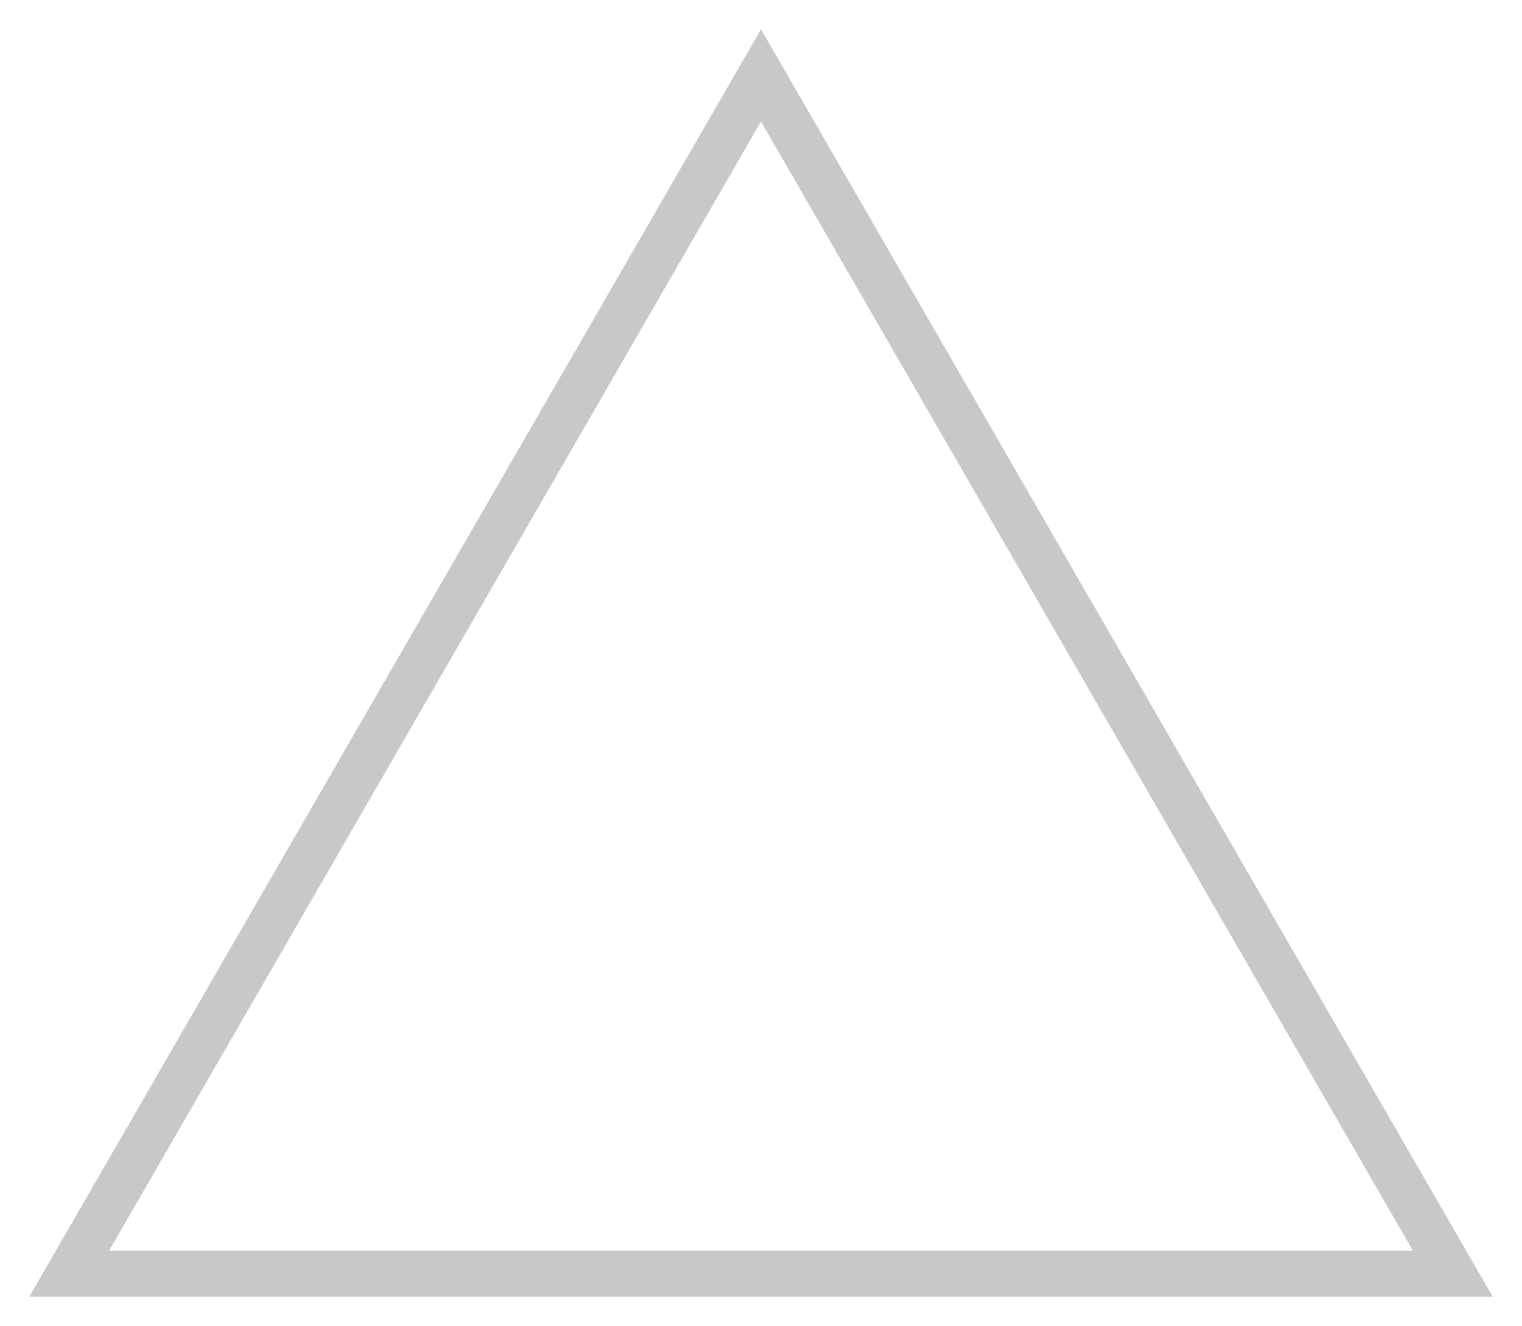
# Model space of a CAD drawing. Extents: x -1.59 to 1.59, y -0.05 to 2.7.
import ezdxf

# ---------------------------------------------------------------- set-up
doc = ezdxf.new("R2010")
doc.units = 0
doc.header["$MEASUREMENT"] = 0
doc.layers.get('0').update_dxf_attribs({"linetype": 'CONTINUOUS'})

msp = doc.modelspace()

# ---------------------------------------------------------------- linework, layer by layer
at = {"const_width": 0.1}
msp.add_lwpolyline([(-1.5, 0), (1.5, 0), (0, 2.5981)], close=True, dxfattribs=at)

doc.saveas('drawing.dxf')
